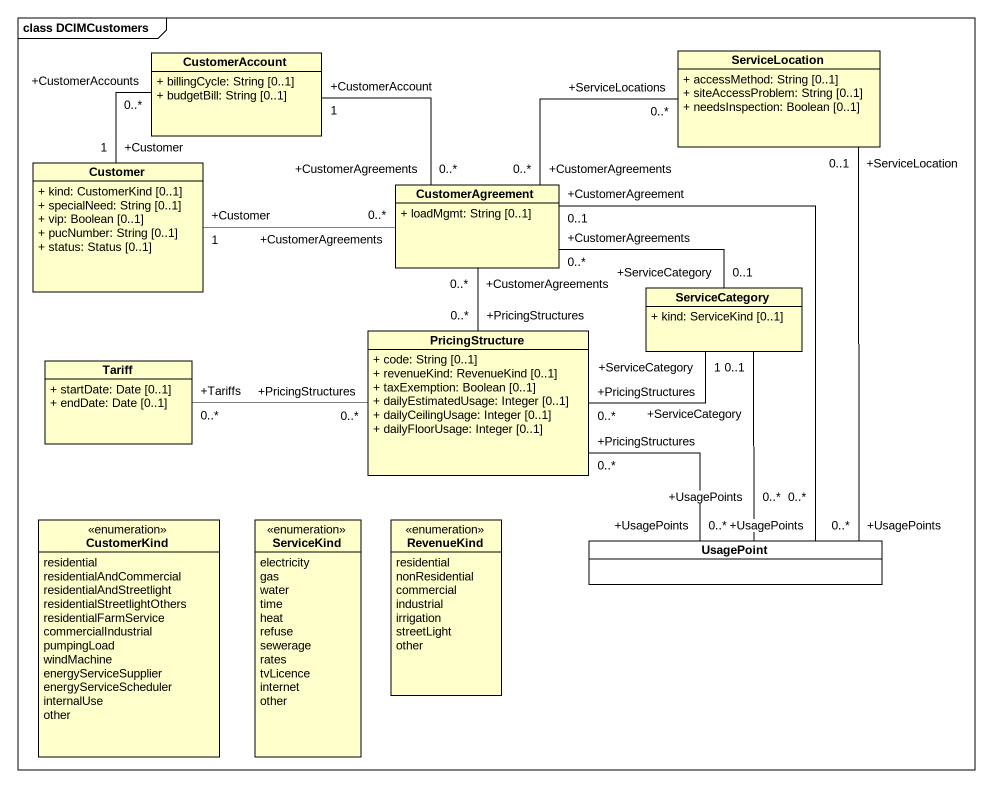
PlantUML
@startuml
mainframe class DCIMCustomers
hide circle
hide empty members
skinparam classAttributeIconSize 0
class CustomerAccount {
  + billingCycle: String [0..1]
  + budgetBill: String [0..1]
}
class ServiceLocation {
  + accessMethod: String [0..1]
  + siteAccessProblem: String [0..1]
  + needsInspection: Boolean [0..1]
}
class Customer {
  + kind: CustomerKind [0..1]
  + specialNeed: String [0..1]
  + vip: Boolean [0..1]
  + pucNumber: String [0..1]
  + status: Status [0..1]
}
class CustomerAgreement {
  + loadMgmt: String [0..1]
}
class ServiceCategory {
  + kind: ServiceKind [0..1]
}
class Tariff {
  + startDate: Date [0..1]
  + endDate: Date [0..1]
}
class PricingStructure {
  + code: String [0..1]
  + revenueKind: RevenueKind [0..1]
  + taxExemption: Boolean [0..1]
  + dailyEstimatedUsage: Integer [0..1]
  + dailyCeilingUsage: Integer [0..1]
  + dailyFloorUsage: Integer [0..1]
}
enum CustomerKind {
  residential
  residentialAndCommercial
  residentialAndStreetlight
  residentialStreetlightOthers
  residentialFarmService
  commercialIndustrial
  pumpingLoad
  windMachine
  energyServiceSupplier
  energyServiceScheduler
  internalUse
  other
}
enum ServiceKind {
  electricity
  gas
  water
  time
  heat
  refuse
  sewerage
  rates
  tvLicence
  internet
  other
}
enum RevenueKind {
  residential
  nonResidential
  commercial
  industrial
  irrigation
  streetLight
  other
}
class UsagePoint #FFFFFF
CustomerAccount "+CustomerAccount\n1" -right- "+CustomerAgreements\n0..*" CustomerAgreement
ServiceLocation "+ServiceLocation\n0..1" -- "+UsagePoints\n0..*" UsagePoint
Customer "+Customer\n1" -up- "+CustomerAccounts\n0..*" CustomerAccount
Customer "+Customer\n1" -right- "+CustomerAgreements\n0..*" CustomerAgreement
CustomerAgreement "+CustomerAgreements\n0..*" -right- "+ServiceLocations\n0..*" ServiceLocation
CustomerAgreement "+CustomerAgreements\n0..*" -right- "+ServiceCategory\n0..1" ServiceCategory
CustomerAgreement "+CustomerAgreements\n0..*" -- "+PricingStructures\n0..*" PricingStructure
CustomerAgreement "+CustomerAgreement\n0..1" -- "+UsagePoints\n0..*" UsagePoint
ServiceCategory "+ServiceCategory\n1" -left- "+PricingStructures\n0..*" PricingStructure
PricingStructure "+PricingStructures\n0..*" -left- "+Tariffs\n0..*" Tariff
PricingStructure "+PricingStructures\n0..*" -- "+UsagePoints\n0..*" UsagePoint
UsagePoint "+UsagePoints\n0..*" -up- "+ServiceCategory\n0..1" ServiceCategory
@enduml
